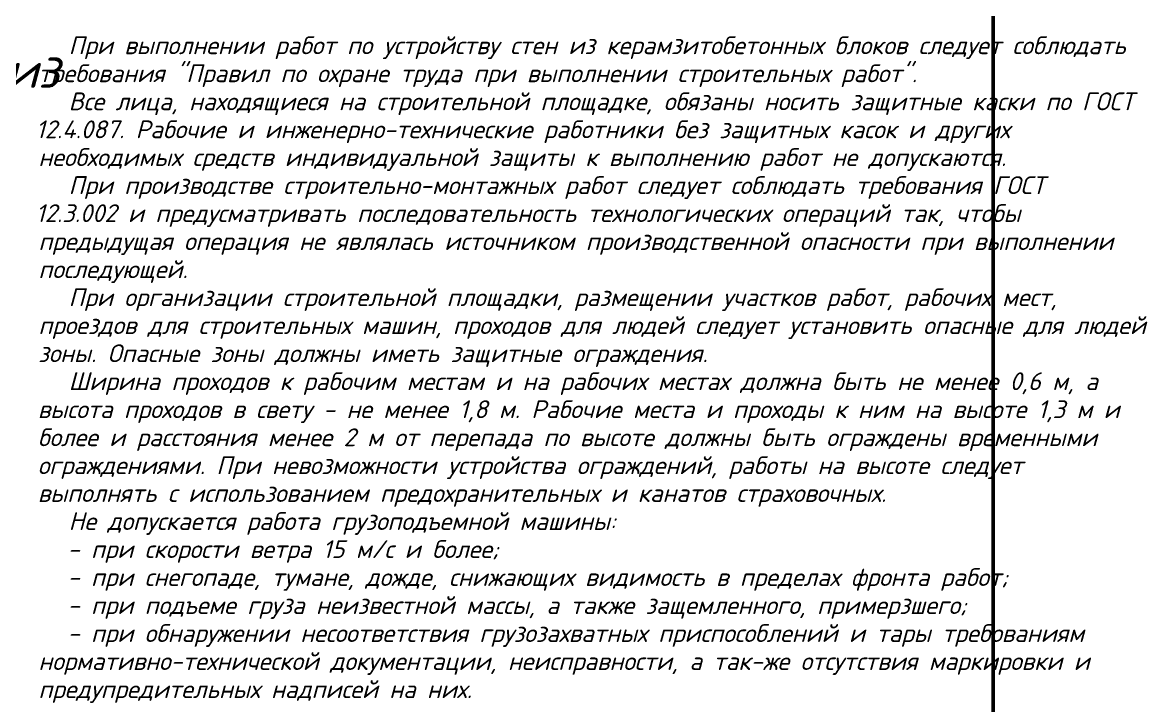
# Model space of a CAD drawing. Header units: millimetres. Extents: x 2279 to 5236, y 896 to 2828.
# Drawn here: x 5014.7 to 5235.7, y 1526.7 to 1660.9 of the extents above; entities that cross this region are included whole.
import ezdxf

# ---------------------------------------------------------------- set-up
doc = ezdxf.new("R2010")
doc.units = ezdxf.units.MM
doc.layers.add('PDF _!!ОСНОВНАЯ', color=7, linetype='Continuous')
doc.layers.add('PDF _Текст', color=7, linetype='Continuous')
doc.styles.add('PDF ISOCPEUR Italic', font='isocpeui.ttf')

msp = doc.modelspace()

# ---------------------------------------------------------------- linework, layer by layer
at = {"layer": 'PDF _!!ОСНОВНАЯ', "lineweight": 50}
msp.add_lwpolyline([(4389.37, 1395.39), (5205.37, 1395.39), (5205.37, 1979.36), (4389.37, 1979.36)], close=True, dxfattribs=at)

# ---------------------------------------------------------------- texts
at = {"layer": 'PDF _Текст', "attachment_point": 7, "style": 'PDF ISOCPEUR Italic'}
for s, insert, char_height in [('При выполнении работ по устройству стен из керамзитобетонных блоков следует соблюдать', (5023.8, 1653.73), 3.4998), ('Фрагмент кладки стен толщиной 300мм из', (4826.27, 1646.16), 6.9997), ('требования "Правил по охране труда при выполнении строительных работ".', (5017.87, 1648.23), 3.4998), ('Все лица, находящиеся на строительной площадке, обязаны носить защитные каски по ГОСТ', (5023.8, 1642.72), 3.4998), ('12.4.087. Рабочие и инженерно-технические работники без защитных касок и других', (5017.36, 1637.22), 3.4998), ('необходимых средств индивидуальной защиты к выполнению работ не допускаются.', (5017.87, 1631.76), 3.4998), ('При производстве строительно-монтажных работ следует соблюдать требования ГОСТ', (5023.8, 1626.25), 3.4998), ('12.3.002 и предусматривать последовательность технологических операций так, чтобы', (5017.36, 1620.75), 3.4998), ('предыдущая операция не являлась источником производственной опасности при выполнении', (5017.87, 1615.25), 3.4998), ('последующей.', (5017.87, 1609.74), 3.4998), ('При организации строительной площадки, размещении участков работ, рабочих мест,', (5023.8, 1604.24), 3.4998), ('проездов для строительных машин, проходов для людей следует установить опасные для людей', (5017.87, 1598.74), 3.4998), ('зоны. Опасные зоны должны иметь защитные ограждения.', (5017.83, 1593.23), 3.4998), ('Ширина проходов к рабочим местам и на рабочих местах должна быть не менее 0,6 м, а', (5023.8, 1587.73), 3.4998), ('высота проходов в свету - не менее 1,8 м. Рабочие места и проходы к ним на высоте 1,3 м и', (5017.75, 1582.23), 3.4998), ('более и расстояния менее 2 м от перепада по высоте должны быть ограждены временными', (5017.75, 1576.72), 3.4998), ('ограждениями. При невозможности устройства ограждений, работы на высоте следует', (5017.75, 1571.22), 3.4998), ('выполнять с использованием предохранительных и канатов страховочных.', (5017.75, 1565.76), 3.4998), ('Не допускается работа грузоподъемной машины:', (5023.8, 1560.25), 3.4998), ('- при скорости ветра 15 м/с и более;', (5023.59, 1554.75), 3.4998), ('- при снегопаде, тумане, дожде, снижающих видимость в пределах фронта работ;', (5023.59, 1549.25), 3.4998), ('- при подъеме груза неизвестной массы, а также защемленного, примерзшего;', (5023.59, 1543.74), 3.4998), ('- при обнаружении несоответствия грузозахватных приспособлений и тары требованиям', (5023.59, 1538.24), 3.4998), ('нормативно-технической документации, неисправности, а так-же отсутствия маркировки и', (5017.87, 1532.74), 3.4998), ('предупредительных надписей на них.', (5017.87, 1527.23), 3.4998)]:
    msp.add_mtext(s, dxfattribs=dict(at, insert=insert, char_height=char_height))

doc.saveas('drawing.dxf')
